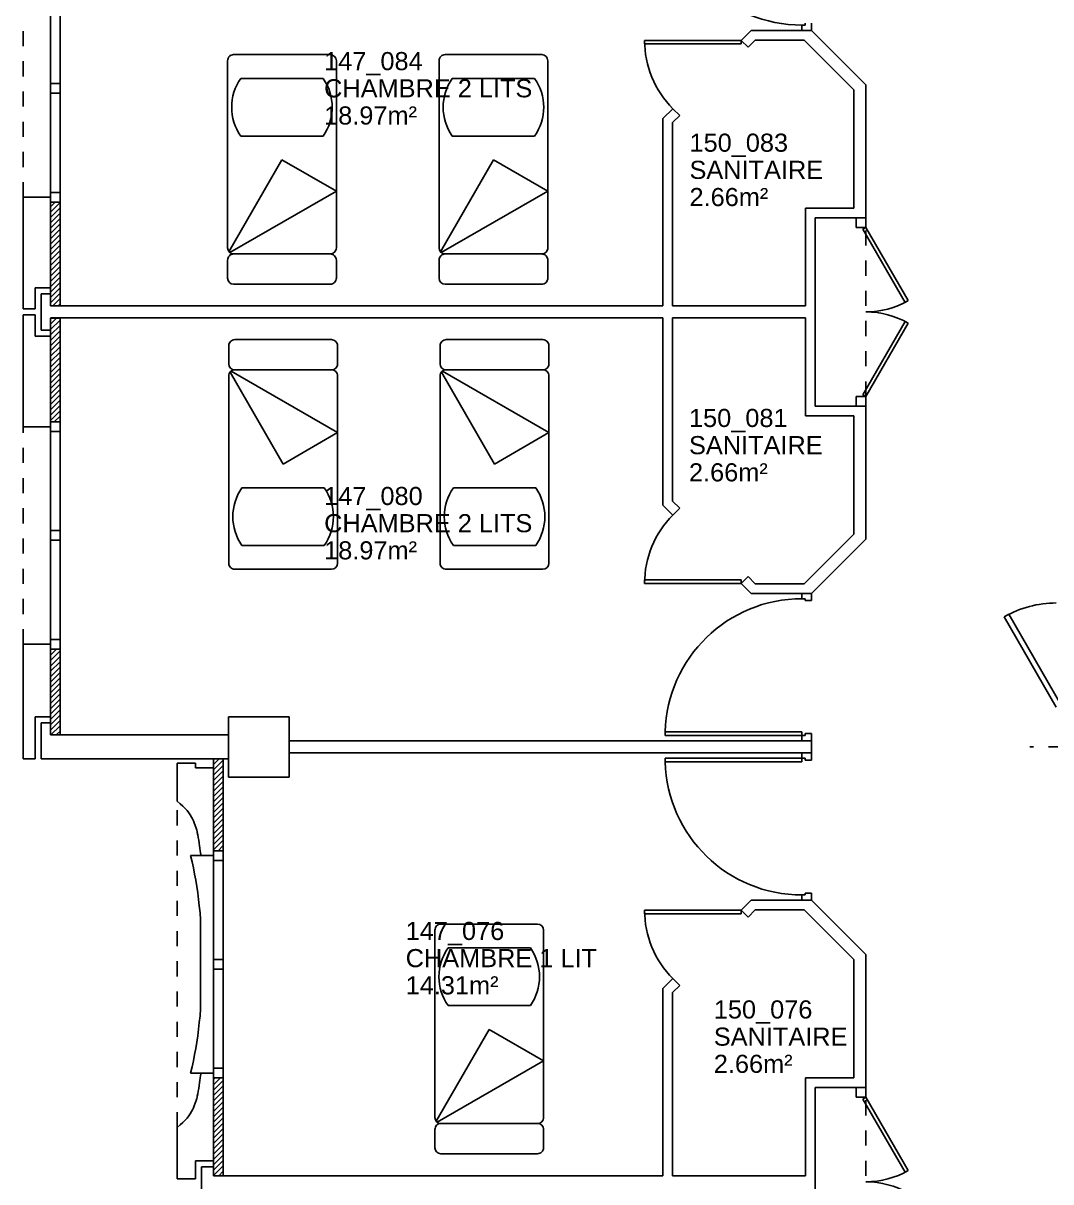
# Model space of a CAD drawing. Header units: millimetres. Extents: x -3.6 to 68.3, y -13.9 to 59.5.
# Drawn here: x -1.27 to 7.23, y 18.1 to 27.69 of the extents above; entities that cross this region are included whole.
import ezdxf

# ---------------------------------------------------------------- set-up
doc = ezdxf.new("R2010")
doc.units = ezdxf.units.MM
doc.linetypes.add('CACHÉ', pattern=[0.25, 0.125, -0.125])
doc.linetypes.add('POINTILLÉS', pattern=[0.1, 0.05, -0.05])
for name, color, linetype in [('002 poteaux', 7, 'Continuous'), ('003 murs porteurs', 7, 'Continuous'), ('003 porte', 7, 'Continuous'), ('004 cloisons', 7, 'Continuous'), ('004 isolation', 8, 'Continuous'), ('005 Portes', 7, 'Continuous'), ('007 Fenêtre', 7, 'Continuous'), ('400 Lits', 8, 'Continuous'), ('A_Etiqu_Local', 7, 'Continuous')]:
    doc.layers.add(name, color=color, linetype=linetype)
doc.styles.add('Attribut', font='arial.ttf')

# ---------------------------------------------------------------- blocks, each defined once
blk = doc.blocks.new('A_Etiqu_Local')
at = {"style": 'Attribut', "flags": 1}
for tag, p in [('CODE_HOPITAL', (-0.4463, 1.632)), ('CODE_SITE', (-0.4463, 1.407)), ('CODE_BATIMENT', (-0.4463, 1.182)), ('CODE_SECTEUR', (-0.4463, 0.957)), ('CODE_ETAGE', (-0.4463, 0.732)), ('NOM_NORMALISE', (-0.4463, -0.843)), ('SECTEUR_ACTIVITE', (-0.4463, -1.068)), ('SOUS_SECTEUR_ACTIVITE', (-0.4463, -1.293)), ('VOLUME', (-0.4463, -1.518)), ('SERVICE', (-0.4463, -1.743)), ('CODE_UG', (-0.4463, -1.968)), ('CODE_UA', (-0.4463, -2.193)), ('CODE_POLE', (-0.4463, -2.418)), ('OCCUPANT_EXTERNE', (-0.4463, -2.643)), ('DISPONIBILITE', (-0.4463, -2.868)), ('ACCES_HANDICAPES', (-0.4463, -3.093)), ('NATURE_SOL', (-0.4463, -3.318)), ('RISQUE_LABORATOIRE', (-0.4463, -3.543)), ('AMIANTE', (-0.4463, -3.768))]:
    blk.add_attdef(tag, p, '', height=0.15, dxfattribs=at)
at = {"layer": 'A_Etiqu_Local', "style": 'Attribut'}
for tag, p in [('CODE_PIECE', (-0.4463, 0.282)), ('NOM_USAGE', (-0.4463, 0.057)), ('SURFACE', (-0.4463, -0.168))]:
    blk.add_attdef(tag, p, '', height=0.15, dxfattribs=at)

msp = doc.modelspace()

# ---------------------------------------------------------------- linework, layer by layer
at = {"layer": '002 poteaux', "color": 8, "linetype": 'Continuous'}
for p, q in [((0.425, 21.4497), (0.425, 21.9497)), ((0.925, 21.9497), (0.425, 21.9497)), ((0.925, 21.9497), (0.925, 21.4497)), ((0.425, 21.4497), (0.925, 21.4497))]:
    msp.add_line(p, q, dxfattribs=at)
at = {"layer": '003 murs porteurs', "color": 8, "linetype": 'CACHÉ'}
for p, q in [((-1.275, 26.2494), (-1.275, 28.0497)), ((-1.275, 22.5495), (-1.275, 24.3497)), ((0, 18.55), (0, 21.25))]:
    msp.add_line(p, q, dxfattribs=at)
at = {"layer": '003 murs porteurs', "color": 8, "linetype": 'Continuous'}
for p, q in [((-1.125, 25.1495), (-1.125, 25.4495)), ((-1.125, 25.4495), (-1.05, 25.4495)), ((-1.05, 25.4495), (-1.05, 25.3493)), ((-1.125, 25.2495), (-1.125, 25.3495)), ((-1.05, 25.2496), (-1.05, 25.1495)), ((-1.05, 25.1495), (-1.125, 25.1495)), ((-1.125, 21.7996), (-1.125, 21.8996)), ((-1.05, 21.8996), (-1.125, 21.8996)), ((-1.05, 21.7996), (-1.05, 21.8996)), ((-1.125, 21.5996), (-1.125, 21.7996)), ((0.425, 21.7996), (-1.05, 21.7996)), ((0.425, 21.5996), (-1.125, 21.5996)), ((0.3, 18.2248), (0.2, 18.2248)), ((0.2, 17.9752), (0.2, 18.2248)), ((0.3, 18.1502), (0.3, 18.2248))]:
    msp.add_line(p, q, dxfattribs=at)
at = {"layer": '003 murs porteurs', "color": 8, "linetype": 'POINTILLÉS'}
for p, q in [((-1.125, 21.8996), (-1.125, 21.5996)), ((-1.05, 21.8996), (-1.125, 21.8996)), ((-1.05, 21.7996), (-1.05, 21.8996)), ((-1.05, 21.7995), (-1.05, 21.8995))]:
    msp.add_line(p, q, dxfattribs=at)
at = {"layer": '003 porte', "color": 8, "linetype": 'Continuous'}
for p, q in [((5.1701, 27.6739), (5.1978, 27.6739)), ((5.1701, 27.63), (5.1701, 27.6739)), ((5.2501, 27.63), (5.1701, 27.63)), ((5.1978, 27.6739), (5.1978, 27.6899)), ((5.2501, 27.63), (5.2501, 27.6899)), ((3.8679, 27.5178), (3.8679, 27.5478)), ((3.8679, 27.5478), (4.6679, 27.5478)), ((4.6679, 27.5478), (4.6679, 27.5178)), ((4.6679, 27.5178), (3.8679, 27.5178)), ((5.7001, 26.0799), (5.6201, 26.0799)), ((5.6201, 26.0799), (5.6201, 25.9999)), ((5.6201, 25.9999), (5.7001, 25.9999)), ((5.7001, 25.9999), (5.7001, 26.0799)), ((5.7001, 24.5999), (5.6201, 24.5999)), ((5.6201, 24.5999), (5.6201, 24.5199)), ((5.7001, 24.5199), (5.7001, 24.5999)), ((5.6201, 24.5199), (5.7001, 24.5199)), ((4.6679, 23.0821), (3.8679, 23.0821)), ((3.8679, 23.0821), (3.8679, 23.0521)), ((3.8679, 23.0521), (4.6679, 23.0521)), ((4.6679, 23.0521), (4.6679, 23.0821)), ((5.2501, 22.9699), (5.1701, 22.9699)), ((5.1701, 22.9699), (5.1701, 22.9261)), ((5.1701, 22.9261), (5.1978, 22.9261)), ((5.1978, 22.9261), (5.1978, 22.9101)), ((5.2501, 22.9699), (5.2501, 22.9101)), ((5.1978, 22.9101), (5.2501, 22.9101)), ((6.8443, 22.7756), (6.8816, 22.7971)), ((7.275, 22.0296), (6.8443, 22.7756)), ((6.8816, 22.7971), (7.3123, 22.0511)), ((5.1701, 21.8241), (4.0385, 21.8241)), ((4.0385, 21.8241), (4.0385, 21.7941)), ((5.1701, 21.7941), (4.0385, 21.7941)), ((5.1701, 21.8241), (5.1701, 21.7941)), ((5.1701, 21.7941), (5.1978, 21.7941)), ((5.1701, 21.7502), (5.1701, 21.7941)), ((5.1978, 21.8101), (5.2501, 21.8101)), ((5.1978, 21.7941), (5.1978, 21.8101)), ((5.2501, 21.7502), (5.2501, 21.8101)), ((5.2501, 21.7502), (5.1701, 21.7502)), ((5.1701, 21.6061), (4.0385, 21.6061)), ((4.0385, 21.5761), (4.0385, 21.6061)), ((5.2501, 21.65), (5.1701, 21.65)), ((5.1701, 21.65), (5.1701, 21.6061)), ((5.1701, 21.6061), (5.1978, 21.6061)), ((5.1701, 21.5761), (5.1701, 21.6061)), ((5.1978, 21.6061), (5.1978, 21.5901)), ((5.1978, 21.5901), (5.2501, 21.5901)), ((5.2501, 21.65), (5.2501, 21.5901)), ((5.1701, 21.5761), (4.0385, 21.5761)), ((5.1701, 20.4741), (5.1978, 20.4741)), ((5.1701, 20.4302), (5.1701, 20.4741)), ((5.2501, 20.4302), (5.1701, 20.4302)), ((5.1978, 20.4901), (5.2501, 20.4901)), ((5.1978, 20.4741), (5.1978, 20.4901)), ((5.2501, 20.4302), (5.2501, 20.4901)), ((3.8679, 20.3181), (3.8679, 20.3481)), ((3.8679, 20.3481), (4.6679, 20.3481)), ((4.6679, 20.3481), (4.6679, 20.3181)), ((4.6679, 20.3181), (3.8679, 20.3181)), ((5.7001, 18.8799), (5.6201, 18.8799)), ((5.6201, 18.8799), (5.6201, 18.7999)), ((5.6201, 18.7999), (5.7001, 18.7999)), ((5.7001, 18.7999), (5.7001, 18.8799))]:
    msp.add_line(p, q, dxfattribs=at)
at = {"layer": '003 porte', "color": 8, "linetype": 'CACHÉ'}
for p, q in [((5.7001, 24.5999), (5.7001, 25.9999)), ((8.3365, 21.6997), (7.0565, 21.6997)), ((5.7001, 17.3999), (5.7001, 18.7999))]:
    msp.add_line(p, q, dxfattribs=at)
at = {"layer": '003 porte', "color": 8, "linetype": 'Continuous'}
for centre, radius, start, end in [((5.1701, 28.8059), 1.132, 181.51862, 270), ((4.6679, 27.5478), 0.8, 179.99999, 225.00001), ((4.6679, 23.0521), 0.8, 134.99999, 179.99999), ((5.1701, 21.7941), 1.132, 90, 178.48138), ((7.275, 22.0296), 0.8614, 90, 120.00002), ((5.1701, 21.6061), 1.132, 181.51862, 270), ((4.6679, 20.3481), 0.8, 179.99999, 225.00001)]:
    msp.add_arc(centre, radius, start, end, dxfattribs=at)
at = {"layer": '004 cloisons', "color": 8, "linetype": 'Continuous'}
for p, q in [((-1.05, 28.0094), (-1.05, 26.2894)), ((-0.97, 26.2894), (-0.97, 28.0094)), ((4.7501, 27.63), (4.6679, 27.5478)), ((5.2501, 27.63), (4.7501, 27.63)), ((5.2501, 27.63), (5.7001, 27.18)), ((4.6679, 27.5478), (4.7245, 27.4913)), ((4.7832, 27.55), (4.7245, 27.4913)), ((5.1886, 27.55), (4.7832, 27.55)), ((5.1886, 27.55), (5.6001, 27.1386)), ((-0.97, 27.1894), (-1.05, 27.1894)), ((-1.05, 27.1894), (-1.05, 27.1094)), ((-0.97, 27.1094), (-0.97, 27.1894)), ((5.7001, 27.18), (5.7001, 26.0799)), ((-1.05, 27.1094), (-0.97, 27.1094)), ((5.6001, 27.1386), (5.6001, 26.1599)), ((4.1022, 26.9821), (4.0201, 26.9)), ((4.1022, 26.9821), (4.1588, 26.9256)), ((4.0201, 26.9), (4.0201, 25.3499)), ((4.1588, 26.9256), (4.1001, 26.8669)), ((4.1001, 26.8669), (4.1001, 25.3499)), ((-0.97, 26.2894), (-1.05, 26.2894)), ((-1.05, 26.2894), (-1.05, 26.2094)), ((-0.97, 26.2094), (-0.97, 26.2894)), ((-1.275, 26.2494), (-1.05, 26.2494)), ((-1.275, 25.3245), (-1.275, 26.2494)), ((-1.05, 25.4995), (-1.05, 26.2494)), ((-1.05, 26.2094), (-0.97, 26.2094)), ((5.6001, 26.1599), (5.2005, 26.1599)), ((5.2005, 26.1599), (5.2005, 25.3499)), ((5.7001, 26.0799), (5.2805, 26.0799)), ((5.2805, 26.0799), (5.2805, 24.5199)), ((-1.175, 25.4995), (-1.05, 25.4995)), ((-1.175, 25.3245), (-1.175, 25.4995)), ((-1.275, 25.3245), (-1.175, 25.3245)), ((-1.05, 25.35), (4.0201, 25.35)), ((4.1001, 25.3499), (5.2005, 25.3499)), ((-1.275, 25.2745), (-1.275, 24.3497)), ((-1.275, 25.2745), (-1.175, 25.2745)), ((-1.175, 25.2745), (-1.175, 25.0995)), ((4.0201, 25.25), (-1.05, 25.25)), ((4.0201, 23.7), (4.0201, 25.25)), ((4.1001, 23.7331), (4.1001, 25.25)), ((4.1001, 25.2499), (5.2005, 25.2499)), ((5.2005, 25.2499), (5.2005, 24.4399)), ((-1.175, 25.0995), (-1.05, 25.0995)), ((-1.05, 25.0995), (-1.05, 24.3497)), ((5.7001, 24.5199), (5.2805, 24.5199)), ((5.7001, 24.5199), (5.7001, 23.4199)), ((-0.97, 24.3895), (-1.05, 24.3895)), ((-1.05, 24.3895), (-1.05, 24.3095)), ((-0.97, 24.3095), (-0.97, 24.3895)), ((5.6001, 24.4399), (5.2005, 24.4399)), ((5.6001, 24.4399), (5.6001, 23.4614)), ((-1.275, 24.3497), (-1.05, 24.3497)), ((-1.05, 24.3095), (-1.05, 22.5895)), ((-1.05, 24.3095), (-0.97, 24.3095)), ((-0.97, 22.5895), (-0.97, 24.3095)), ((4.1022, 23.6178), (4.0201, 23.7)), ((4.1588, 23.6744), (4.1001, 23.7331)), ((4.1022, 23.6178), (4.1588, 23.6744)), ((-0.97, 23.4895), (-1.05, 23.4895)), ((-1.05, 23.4895), (-1.05, 23.4095)), ((-1.05, 23.4095), (-0.97, 23.4095)), ((-0.97, 23.4095), (-0.97, 23.4895)), ((5.1886, 23.0499), (5.6001, 23.4614)), ((5.2501, 22.9699), (5.7001, 23.4199)), ((4.6679, 23.0521), (4.7245, 23.1087)), ((4.7501, 22.97), (4.6679, 23.0521)), ((4.7832, 23.05), (4.7245, 23.1087)), ((5.1886, 23.05), (4.7832, 23.05)), ((5.2501, 22.97), (4.7501, 22.97)), ((-1.275, 21.5996), (-1.275, 22.5495)), ((-1.275, 22.5495), (-1.05, 22.5495)), ((-0.97, 22.5895), (-1.05, 22.5895)), ((-1.05, 22.5895), (-1.05, 22.5095)), ((-1.05, 21.9496), (-1.05, 22.5495)), ((-0.97, 22.5095), (-0.97, 22.5895)), ((-1.05, 22.5095), (-0.97, 22.5095)), ((-1.175, 21.5996), (-1.175, 21.9496)), ((-1.175, 21.9496), (-1.05, 21.9496)), ((0.925, 21.75), (5.2501, 21.75)), ((5.2501, 21.75), (5.2501, 21.65)), ((-1.275, 21.5996), (-1.175, 21.5996)), ((5.2501, 21.65), (0.925, 21.65)), ((0.15, 21.566), (0, 21.566)), ((0, 21.566), (0, 21.25)), ((0.15, 21.5251), (0.15, 21.566)), ((0.15, 21.5251), (0.3, 21.5251)), ((0.3, 20.8), (0.3, 21.5251)), ((0, 21.25), (0.0249, 21.2296)), ((0.0249, 21.2296), (0.0466, 21.2099)), ((0.0466, 21.2099), (0.0655, 21.1907)), ((0.0655, 21.1907), (0.0819, 21.172)), ((0.0819, 21.172), (0.0959, 21.1539)), ((0.0959, 21.1539), (0.1079, 21.1364)), ((0.1079, 21.1364), (0.1182, 21.1194)), ((0.1182, 21.1194), (0.1269, 21.103)), ((0.1269, 21.103), (0.1344, 21.087)), ((0.1344, 21.087), (0.141, 21.0716)), ((0.141, 21.0716), (0.144, 21.0641)), ((0.144, 21.0641), (0.1469, 21.0567)), ((0.1469, 21.0567), (0.1496, 21.0492)), ((0.1496, 21.0492), (0.1522, 21.0417)), ((0.1522, 21.0417), (0.1546, 21.0341)), ((0.1546, 21.0341), (0.157, 21.0262)), ((0.157, 21.0262), (0.1593, 21.018)), ((0.1593, 21.018), (0.1615, 21.0095)), ((0.1615, 21.0095), (0.1636, 21.0006)), ((0.1636, 21.0006), (0.1658, 20.9913)), ((0.1658, 20.9913), (0.1699, 20.971)), ((0.1699, 20.971), (0.1738, 20.9492)), ((0.1738, 20.9492), (0.1776, 20.9266)), ((0.1776, 20.9266), (0.1812, 20.9037)), ((0.1812, 20.9037), (0.1846, 20.8814)), ((0.1846, 20.8814), (0.1877, 20.8601)), ((0.1877, 20.8601), (0.1905, 20.8407)), ((0.1905, 20.8407), (0.1931, 20.8238)), ((0.1931, 20.8238), (0.1953, 20.8099)), ((0.38, 20.84), (0.3, 20.84)), ((0.3, 20.84), (0.3, 20.76)), ((0.38, 20.76), (0.38, 20.84)), ((0.3, 20.8), (0.11, 20.8)), ((0.11, 20.8), (0.1225, 20.7488)), ((0.1225, 20.7488), (0.1338, 20.6978)), ((0.1953, 20.8099), (0.1972, 20.7999)), ((0.2, 20.8), (0.3, 20.8)), ((0.3, 19), (0.3, 20.8)), ((0.3, 20.76), (0.38, 20.76)), ((0.1338, 20.6978), (0.1442, 20.6467)), ((0.1442, 20.6467), (0.1535, 20.5954)), ((0.1535, 20.5954), (0.162, 20.5435)), ((0.162, 20.5435), (0.1697, 20.4909)), ((0.1697, 20.4909), (0.1766, 20.4374)), ((0.1766, 20.4374), (0.1828, 20.3828)), ((4.7501, 20.4302), (4.6679, 20.3481)), ((5.2501, 20.4302), (4.7501, 20.4302)), ((5.2501, 20.4302), (5.7001, 19.9802)), ((0.1828, 20.3828), (0.1884, 20.3269)), ((4.6679, 20.3481), (4.7245, 20.2915)), ((4.7832, 20.3502), (4.7245, 20.2915)), ((5.1886, 20.3502), (4.7832, 20.3502)), ((5.1886, 20.3502), (5.6001, 19.9388)), ((0.1884, 20.3269), (0.1934, 20.2694)), ((0.1934, 20.2694), (0.1934, 19.8)), ((5.7001, 19.9802), (5.7001, 18.8799)), ((5.6001, 19.9388), (5.6001, 18.9599)), ((0.1934, 19.5306), (0.1934, 19.8)), ((4.1022, 19.7824), (4.0201, 19.7002)), ((4.1022, 19.7824), (4.1588, 19.7258)), ((4.0201, 19.7002), (4.0201, 18.1499)), ((4.1588, 19.7258), (4.1001, 19.6671)), ((4.1001, 19.6671), (4.1001, 18.1499)), ((0.1828, 19.4172), (0.1884, 19.4731)), ((0.1884, 19.4731), (0.1934, 19.5306)), ((0.1766, 19.3625), (0.1828, 19.4172)), ((0.162, 19.2565), (0.1697, 19.3091)), ((0.1697, 19.3091), (0.1766, 19.3625)), ((0.1442, 19.1533), (0.1535, 19.2046)), ((0.1535, 19.2046), (0.162, 19.2565)), ((0.1225, 19.0511), (0.1338, 19.1022)), ((0.1338, 19.1022), (0.1442, 19.1533)), ((0.11, 19), (0.1225, 19.0511)), ((0.11, 19), (0.3, 19)), ((0.1931, 18.9762), (0.1953, 18.9901)), ((0.1953, 18.9901), (0.1972, 19.0001)), ((0.2, 19), (0.3, 19)), ((0.38, 19.04), (0.3, 19.04)), ((0.3, 19.04), (0.3, 18.96)), ((0.3, 19), (0.3, 18.2749)), ((0.38, 18.96), (0.38, 19.04)), ((0.1776, 18.8734), (0.1812, 18.8963)), ((0.1812, 18.8963), (0.1846, 18.9186)), ((0.1846, 18.9186), (0.1877, 18.9398)), ((0.1877, 18.9398), (0.1905, 18.9593)), ((0.1905, 18.9593), (0.1931, 18.9762)), ((0.3, 18.96), (0.38, 18.96)), ((5.2005, 18.9599), (5.2005, 18.1499)), ((5.6001, 18.9599), (5.2005, 18.9599)), ((0.1615, 18.7904), (0.1636, 18.7993)), ((0.1636, 18.7993), (0.1658, 18.8087)), ((0.1658, 18.8087), (0.1699, 18.829)), ((0.1699, 18.829), (0.1738, 18.8508)), ((0.1738, 18.8508), (0.1776, 18.8734)), ((5.2805, 18.8799), (5.2805, 17.3199)), ((5.7001, 18.8799), (5.2805, 18.8799)), ((0.1269, 18.697), (0.1344, 18.7129)), ((0.1344, 18.7129), (0.141, 18.7283)), ((0.141, 18.7283), (0.144, 18.7358)), ((0.144, 18.7358), (0.1469, 18.7433)), ((0.1469, 18.7433), (0.1496, 18.7507)), ((0.1496, 18.7507), (0.1522, 18.7583)), ((0.1522, 18.7583), (0.1546, 18.7659)), ((0.1546, 18.7659), (0.157, 18.7738)), ((0.157, 18.7738), (0.1593, 18.7819)), ((0.1593, 18.7819), (0.1615, 18.7904)), ((0.0466, 18.5901), (0.0655, 18.6093)), ((0.0655, 18.6093), (0.0819, 18.628)), ((0.0819, 18.628), (0.0959, 18.646)), ((0.0959, 18.646), (0.1079, 18.6636)), ((0.1079, 18.6636), (0.1182, 18.6806)), ((0.1182, 18.6806), (0.1269, 18.697)), ((0, 18.55), (0.0249, 18.5703)), ((0, 18.125), (0, 18.55)), ((0.0249, 18.5703), (0.0466, 18.5901)), ((0.15, 18.2749), (0.3, 18.2749)), ((0.15, 18.2749), (0.15, 18.125)), ((0.3001, 18.15), (4.0201, 18.15)), ((4.1001, 18.1499), (5.2005, 18.1499)), ((0.15, 18.125), (0, 18.125))]:
    msp.add_line(p, q, dxfattribs=at)
at = {"layer": '004 isolation', "color": 8, "linetype": 'Continuous'}
for p, q in [((-1.05, 26.2094), (-1.05, 25.3493)), ((-0.97, 26.2094), (-1.05, 26.2094)), ((-1.05, 26.2094), (-1.05, 25.3493)), ((-0.97, 26.2094), (-1.05, 26.2094)), ((-1.05, 26.2094), (-0.97, 26.2094)), ((-1.05, 25.3493), (-1.05, 26.2094)), ((-1.0102, 26.2094), (-1.0499, 26.1698)), ((-1.0499, 26.1255), (-0.9701, 26.2053)), ((-0.97, 25.3493), (-0.97, 26.2094)), ((-0.97, 25.3493), (-0.97, 26.2094)), ((-0.97, 26.2094), (-0.97, 25.3493)), ((-0.9701, 26.1611), (-1.0499, 26.0813)), ((-1.0499, 26.037), (-0.9701, 26.1169)), ((-0.9701, 26.0726), (-1.0499, 25.9928)), ((-1.0499, 25.9486), (-0.9701, 26.0284)), ((-0.9701, 25.9846), (-1.0499, 25.9048)), ((-1.0499, 25.8606), (-0.9701, 25.9404)), ((-0.9701, 25.8961), (-1.0499, 25.8163)), ((-1.0499, 25.7721), (-0.9701, 25.8519)), ((-0.9701, 25.8076), (-1.0499, 25.7278)), ((-1.0499, 25.6836), (-0.9701, 25.7634)), ((-0.9701, 25.7192), (-1.0499, 25.6394)), ((-1.0499, 25.5951), (-0.9701, 25.6749)), ((-0.9701, 25.6307), (-1.0499, 25.5509)), ((-1.0499, 25.5066), (-0.9701, 25.5864)), ((-0.9701, 25.5427), (-1.0499, 25.4629)), ((-1.0499, 25.4186), (-0.9701, 25.4984)), ((-0.9701, 25.4542), (-1.0499, 25.3744)), ((-1.05, 25.3493), (-0.97, 25.3493)), ((-1.05, 25.3493), (-0.97, 25.3493)), ((-0.97, 25.3493), (-1.05, 25.3493)), ((-1.0308, 25.3493), (-0.9701, 25.41)), ((-0.9701, 25.3657), (-0.9864, 25.3494)), ((-1.05, 24.3895), (-1.05, 25.2496)), ((-1.05, 25.2496), (-0.97, 25.2496)), ((-1.05, 24.3895), (-1.05, 25.2496)), ((-1.05, 25.2496), (-0.97, 25.2496)), ((-0.97, 25.2496), (-1.05, 25.2496)), ((-1.05, 25.2496), (-1.05, 24.3895)), ((-1.0499, 25.1974), (-0.9976, 25.2497)), ((-1.042, 25.2496), (-1.0499, 25.2416)), ((-0.9701, 25.2329), (-1.0499, 25.1531)), ((-0.97, 25.2496), (-0.97, 24.3895)), ((-0.97, 25.2496), (-0.97, 24.3895)), ((-0.97, 24.3895), (-0.97, 25.2496)), ((-1.0499, 25.1089), (-0.9701, 25.1887)), ((-0.9701, 25.1445), (-1.0499, 25.0647)), ((-1.0499, 25.0204), (-0.9701, 25.1002)), ((-0.9701, 25.0565), (-1.0499, 24.9766)), ((-1.0499, 24.9324), (-0.9701, 25.0122)), ((-0.9701, 24.968), (-1.0499, 24.8882)), ((-1.0499, 24.8439), (-0.9701, 24.9237)), ((-0.9701, 24.8795), (-1.0499, 24.7997)), ((-1.0499, 24.7554), (-0.9701, 24.8353)), ((-0.9701, 24.791), (-1.0499, 24.7112)), ((-1.0499, 24.667), (-0.9701, 24.7468)), ((-0.9701, 24.7025), (-1.0499, 24.6227)), ((-1.0499, 24.5785), (-0.9701, 24.6583)), ((-0.9701, 24.6145), (-1.0499, 24.5347)), ((-1.0499, 24.4905), (-0.9701, 24.5703)), ((-0.9701, 24.526), (-1.0499, 24.4462)), ((-1.0499, 24.402), (-0.9701, 24.4818)), ((-0.97, 24.3895), (-1.05, 24.3895)), ((-0.97, 24.3895), (-1.05, 24.3895)), ((-1.05, 24.3895), (-0.97, 24.3895)), ((-0.9701, 24.4376), (-1.0182, 24.3895)), ((-0.9738, 24.3896), (-0.9701, 24.3933)), ((-1.0423, 22.5095), (-1.05, 22.5018)), ((-1.05, 22.4577), (-0.9981, 22.5095)), ((-1.05, 21.7995), (-1.05, 22.5095)), ((-1.05, 22.5095), (-0.97, 22.5095)), ((-1.05, 21.7995), (-1.05, 22.5095)), ((-1.05, 22.5095), (-0.97, 22.5095)), ((-0.97, 22.5095), (-1.05, 22.5095)), ((-1.05, 22.5095), (-1.05, 21.7995)), ((-0.97, 22.4935), (-1.05, 22.4135)), ((-1.05, 22.3692), (-0.97, 22.4492)), ((-0.97, 22.5095), (-0.97, 21.7995)), ((-0.97, 22.5095), (-0.97, 21.7995)), ((-0.97, 21.7995), (-0.97, 22.5095)), ((-0.97, 22.405), (-1.05, 22.3251)), ((-1.05, 22.2809), (-0.97, 22.3609)), ((-0.97, 22.3167), (-1.05, 22.2367)), ((-1.05, 22.1925), (-0.97, 22.2724)), ((-0.97, 22.2282), (-1.05, 22.1483)), ((-1.05, 22.1041), (-0.97, 22.1841)), ((-0.97, 22.1399), (-1.05, 22.0599)), ((-1.05, 22.0157), (-0.97, 22.0956)), ((-0.97, 22.0515), (-1.05, 21.9715)), ((-1.05, 21.9273), (-0.97, 22.0073)), ((-0.97, 21.9631), (-1.05, 21.8832)), ((-1.05, 21.8389), (-0.97, 21.9189)), ((-0.97, 21.8747), (-1.0452, 21.7995)), ((-0.97, 21.7995), (-1.05, 21.7995)), ((-0.97, 21.7995), (-1.05, 21.7995)), ((-1.05, 21.7995), (-0.97, 21.7995)), ((-1.001, 21.7995), (-0.97, 21.8305)), ((0.2999, 21.5996), (0.3799, 21.5996)), ((0.2999, 20.84), (0.2999, 21.5996)), ((0.3017, 21.5996), (0.3, 21.598)), ((0.3, 21.5538), (0.3459, 21.5996)), ((0.3, 21.5996), (0.3, 20.84)), ((0.38, 21.5996), (0.3, 21.5996)), ((0.3, 21.5996), (0.3, 20.84)), ((0.38, 21.5996), (0.3, 21.5996)), ((0.38, 21.5896), (0.3, 21.5096)), ((0.3799, 21.5996), (0.3799, 20.84)), ((0.38, 20.84), (0.38, 21.5996)), ((0.38, 20.84), (0.38, 21.5996)), ((0.3, 21.4654), (0.38, 21.5454)), ((0.38, 21.5012), (0.3, 21.4212)), ((0.3, 21.377), (0.38, 21.457)), ((0.38, 21.4128), (0.3, 21.3328)), ((0.3, 21.2886), (0.38, 21.3686)), ((0.38, 21.3244), (0.3, 21.2444)), ((0.3, 21.2002), (0.38, 21.2802)), ((0.38, 21.236), (0.3, 21.156)), ((0.3, 21.1118), (0.38, 21.1918)), ((0.38, 21.1476), (0.3, 21.0676)), ((0.3, 21.0234), (0.38, 21.1034)), ((0.38, 21.0592), (0.3, 20.9793)), ((0.3, 20.935), (0.38, 21.015)), ((0.38, 20.9708), (0.3, 20.8909)), ((0.3, 20.8467), (0.38, 20.9267)), ((0.3799, 20.84), (0.2999, 20.84)), ((0.3, 20.84), (0.38, 20.84)), ((0.3, 20.84), (0.38, 20.84)), ((0.38, 20.8825), (0.3375, 20.84)), ((0.3, 18.96), (0.38, 18.96)), ((0.3, 18.15), (0.3, 18.96)), ((0.3137, 18.96), (0.3001, 18.9464)), ((0.3001, 18.9022), (0.3579, 18.96)), ((0.3001, 18.96), (0.3001, 18.15)), ((0.3801, 18.96), (0.3001, 18.96)), ((0.3001, 18.96), (0.3001, 18.15)), ((0.3801, 18.96), (0.3001, 18.96)), ((0.3801, 18.938), (0.3001, 18.858)), ((0.3001, 18.8138), (0.3801, 18.8938)), ((0.38, 18.96), (0.38, 18.15)), ((0.3801, 18.15), (0.3801, 18.96)), ((0.3801, 18.15), (0.3801, 18.96)), ((0.3801, 18.8496), (0.3001, 18.7696)), ((0.3001, 18.7254), (0.3801, 18.8054)), ((0.3801, 18.7612), (0.3001, 18.6812)), ((0.3001, 18.637), (0.3801, 18.717)), ((0.3801, 18.6728), (0.3001, 18.5928)), ((0.3001, 18.5486), (0.3801, 18.6286)), ((0.3801, 18.5845), (0.3001, 18.5045)), ((0.3001, 18.4603), (0.3801, 18.5403)), ((0.3801, 18.4961), (0.3001, 18.4161)), ((0.3001, 18.3719), (0.3801, 18.4519)), ((0.3801, 18.4077), (0.3001, 18.3277)), ((0.3001, 18.2835), (0.3801, 18.3635)), ((0.3801, 18.3193), (0.3001, 18.2393)), ((0.3001, 18.1951), (0.3801, 18.2751)), ((0.3801, 18.2309), (0.3001, 18.1509)), ((0.38, 18.15), (0.3, 18.15)), ((0.3001, 18.15), (0.3801, 18.15)), ((0.3001, 18.15), (0.3801, 18.15)), ((0.3434, 18.15), (0.3801, 18.1867))]:
    msp.add_line(p, q, dxfattribs=at)
at = {"layer": '005 Portes', "color": 8, "linetype": 'Continuous'}
for p, q in [((5.7001, 25.9999), (5.6741, 25.9849)), ((6.0501, 25.3937), (5.7001, 25.9999)), ((5.6741, 25.9849), (6.0241, 25.3787)), ((6.0241, 25.3787), (6.0501, 25.3937)), ((5.6741, 24.6149), (6.0241, 25.2211)), ((6.0501, 25.2061), (5.7001, 24.5999)), ((6.0241, 25.2211), (6.0501, 25.2061)), ((5.7001, 24.5999), (5.6741, 24.6149)), ((5.7001, 18.7999), (5.6741, 18.7849)), ((6.0501, 18.1937), (5.7001, 18.7999)), ((5.6741, 18.7849), (6.0241, 18.1787)), ((6.0241, 18.1787), (6.0501, 18.1937))]:
    msp.add_line(p, q, dxfattribs=at)
for centre, start, end in [((5.7001, 25.9999), 270, 300), ((5.7001, 24.5999), 59.99999, 90), ((5.7001, 18.7999), 270, 300), ((5.7001, 17.3999), 59.99999, 90)]:
    msp.add_arc(centre, 0.7, start, end, dxfattribs=at)
at = {"layer": '007 Fenêtre', "color": 8, "linetype": 'Continuous'}
for p, q in [((0.3, 20.76), (0.3, 19.04)), ((0.38, 19.04), (0.38, 20.76)), ((0.38, 19.94), (0.3, 19.94)), ((0.3, 19.94), (0.3, 19.86)), ((0.3, 19.86), (0.38, 19.86)), ((0.38, 19.86), (0.38, 19.94))]:
    msp.add_line(p, q, dxfattribs=at)
at = {"layer": '400 Lits', "color": 8, "linetype": 'Continuous'}
for p, q in [((1.2667, 27.4295), (0.4667, 27.4296)), ((3.0167, 27.4295), (2.2167, 27.4296)), ((0.4167, 27.3795), (0.4167, 25.8293)), ((1.3167, 25.8293), (1.3167, 27.3795)), ((2.1667, 27.3795), (2.1667, 25.8293)), ((3.0667, 25.8293), (3.0667, 27.3795)), ((0.5259, 27.2328), (1.2075, 27.2328)), ((2.2759, 27.2328), (2.9575, 27.2328)), ((0.5259, 26.7557), (1.2075, 26.7557)), ((2.2759, 26.7557), (2.9575, 26.7557)), ((0.4276, 25.7984), (0.8667, 26.559)), ((0.8667, 26.559), (1.3167, 26.2992)), ((2.1776, 25.7984), (2.6167, 26.559)), ((2.6167, 26.559), (3.0667, 26.2992)), ((0.4356, 25.7904), (1.3167, 26.2992)), ((2.1856, 25.7904), (3.0667, 26.2992)), ((0.4167, 25.5796), (0.4167, 25.7295)), ((0.4667, 25.7796), (1.2667, 25.7796)), ((0.4667, 25.7796), (1.2667, 25.7796)), ((0.4667, 25.7795), (1.2667, 25.7796)), ((1.3167, 25.5796), (1.3167, 25.7295)), ((2.1667, 25.5796), (2.1667, 25.7295)), ((2.2167, 25.7796), (3.0167, 25.7796)), ((2.2167, 25.7796), (3.0167, 25.7796)), ((2.2167, 25.7795), (3.0167, 25.7796)), ((3.0667, 25.5796), (3.0667, 25.7295)), ((0.4667, 25.5296), (1.2667, 25.5296)), ((2.2167, 25.5296), (3.0167, 25.5296)), ((0.4762, 25.0703), (1.2762, 25.0703)), ((2.2262, 25.0703), (3.0262, 25.0703)), ((0.4262, 25.0203), (0.4262, 24.8703)), ((1.3262, 25.0203), (1.3262, 24.8703)), ((2.1762, 25.0203), (2.1762, 24.8703)), ((3.0762, 25.0203), (3.0762, 24.8703)), ((0.4262, 23.2203), (0.4262, 24.7706)), ((0.4371, 24.8015), (0.8762, 24.0409)), ((0.4451, 24.8094), (1.3262, 24.3007)), ((0.4762, 24.8203), (1.2762, 24.8203)), ((0.4762, 24.8203), (1.2762, 24.8203)), ((0.4762, 24.8203), (1.2762, 24.8203)), ((1.3262, 24.7706), (1.3262, 23.2203)), ((2.1762, 23.2203), (2.1762, 24.7706)), ((2.1871, 24.8015), (2.6262, 24.0409)), ((2.1951, 24.8094), (3.0762, 24.3007)), ((2.2262, 24.8203), (3.0262, 24.8203)), ((2.2262, 24.8203), (3.0262, 24.8203)), ((2.2262, 24.8203), (3.0262, 24.8203)), ((3.0762, 24.7706), (3.0762, 23.2203)), ((0.8762, 24.0409), (1.3262, 24.3007)), ((2.6262, 24.0409), (3.0762, 24.3007)), ((0.5354, 23.8442), (1.217, 23.8442)), ((2.2854, 23.8442), (2.967, 23.8442)), ((0.5354, 23.3671), (1.217, 23.3671)), ((2.2854, 23.3671), (2.967, 23.3671)), ((1.2762, 23.1703), (0.4762, 23.1703)), ((3.0262, 23.1703), (2.2262, 23.1703)), ((2.1323, 20.1824), (2.1323, 18.6321)), ((2.9823, 20.2324), (2.1823, 20.2324)), ((3.0323, 18.6321), (3.0323, 20.1824)), ((2.2415, 20.0356), (2.9231, 20.0356)), ((2.2415, 19.5585), (2.9231, 19.5585)), ((2.1432, 18.6012), (2.5823, 19.3618)), ((2.5823, 19.3618), (3.0323, 19.102)), ((2.1512, 18.5932), (3.0323, 19.102)), ((2.1323, 18.3824), (2.1323, 18.5324)), ((2.1823, 18.5824), (2.9823, 18.5824)), ((2.1823, 18.5824), (2.9823, 18.5824)), ((2.1823, 18.5824), (2.9823, 18.5824)), ((3.0323, 18.3824), (3.0323, 18.5324)), ((2.1823, 18.3324), (2.9823, 18.3324))]:
    msp.add_line(p, q, dxfattribs=at)
for centre, radius, start, end in [((0.4667, 27.3795), 0.05, 90.00168, 180.00176), ((1.2667, 27.3795), 0.05, 359.99948, 89.99937), ((2.2167, 27.3795), 0.05, 90.00168, 180.00176), ((3.0167, 27.3795), 0.05, 359.99948, 89.99937), ((0.8667, 26.9943), 0.416, 145.00777, 214.99254), ((0.8667, 26.9943), 0.416, 325.00791, 34.99193), ((2.6167, 26.9943), 0.416, 145.00777, 214.99254), ((2.6167, 26.9943), 0.416, 325.00791, 34.99193), ((0.4667, 25.8296), 0.05, 179.99948, 269.99937), ((1.2667, 25.8296), 0.05, 270.00168, 0.00176), ((2.2167, 25.8296), 0.05, 179.99948, 269.99937), ((3.0167, 25.8296), 0.05, 270.00168, 0.00176), ((0.4667, 25.7295), 0.05, 90.00053, 180.00062), ((1.2667, 25.7295), 0.05, 359.99824, 89.99832), ((2.2167, 25.7295), 0.05, 90.00053, 180.00062), ((3.0167, 25.7295), 0.05, 359.99824, 89.99832), ((0.4667, 25.5796), 0.05, 179.99948, 269.99937), ((1.2667, 25.5796), 0.05, 270.00168, 0.00176), ((2.2167, 25.5796), 0.05, 179.99948, 269.99937), ((3.0167, 25.5796), 0.05, 270.00168, 0.00176), ((0.4762, 25.0203), 0.05, 90.00053, 180.00062), ((1.2762, 25.0203), 0.05, 359.99824, 89.99832), ((2.2262, 25.0203), 0.05, 90.00053, 180.00062), ((3.0262, 25.0203), 0.05, 359.99824, 89.99832), ((0.4762, 24.8703), 0.05, 179.99948, 269.99937), ((1.2762, 24.8703), 0.05, 270.00168, 0.00176), ((2.2262, 24.8703), 0.05, 179.99948, 269.99937), ((3.0262, 24.8703), 0.05, 270.00168, 0.00176), ((0.4762, 24.7703), 0.05, 90.00053, 180.00062), ((1.2762, 24.7703), 0.05, 359.99824, 89.99832), ((2.2262, 24.7703), 0.05, 90.00053, 180.00062), ((3.0262, 24.7703), 0.05, 359.99824, 89.99832), ((0.8762, 23.6056), 0.416, 145.00777, 214.99254), ((0.8762, 23.6056), 0.416, 325.00791, 34.99193), ((2.6262, 23.6056), 0.416, 145.00777, 214.99254), ((2.6262, 23.6056), 0.416, 325.00791, 34.99193), ((0.4762, 23.2203), 0.05, 179.99824, 269.99832), ((1.2762, 23.2203), 0.05, 270.00063, 0.00052), ((2.2262, 23.2203), 0.05, 179.99824, 269.99832), ((3.0262, 23.2203), 0.05, 270.00063, 0.00052), ((2.1823, 20.1824), 0.05, 90.00168, 180.00176), ((2.9823, 20.1824), 0.05, 359.99948, 89.99937), ((2.5823, 19.7971), 0.416, 145.00777, 214.99254), ((2.5823, 19.7971), 0.416, 325.00791, 34.99193), ((2.1823, 18.6324), 0.05, 179.99948, 269.99937), ((2.9823, 18.6324), 0.05, 270.00168, 0.00176), ((2.1823, 18.5324), 0.05, 90.00053, 180.00062), ((2.9823, 18.5324), 0.05, 359.99824, 89.99832), ((2.1823, 18.3824), 0.05, 179.99948, 269.99937), ((2.9823, 18.3824), 0.05, 270.00168, 0.00176)]:
    msp.add_arc(centre, radius, start, end, dxfattribs=at)

# ---------------------------------------------------------------- block references
at = {"layer": 'A_Etiqu_Local', "color": 8}
ref = msp.add_blockref('A_Etiqu_Local', (1.6618, 27.019), dxfattribs=at)
ref.add_attrib('CODE_PIECE', '147_084', (1.2155, 27.3009), dxfattribs={"height": 0.15, "style": 'Attribut'})
ref.add_attrib('NOM_USAGE', 'CHAMBRE 2 LITS', (1.2155, 27.0759), dxfattribs={"height": 0.15, "style": 'Attribut'})
ref.add_attrib('SURFACE', '18.97m²', (1.2155, 26.8509), dxfattribs={"height": 0.15, "style": 'Attribut'})
ref = msp.add_blockref('A_Etiqu_Local', (4.6858, 26.3438), dxfattribs=at)
ref.add_attrib('CODE_PIECE', '150_083', (4.2395, 26.6258), dxfattribs={"height": 0.15, "style": 'Attribut'})
ref.add_attrib('NOM_USAGE', 'SANITAIRE', (4.2395, 26.4008), dxfattribs={"height": 0.15, "style": 'Attribut'})
ref.add_attrib('SURFACE', '2.66m²', (4.2395, 26.1758), dxfattribs={"height": 0.15, "style": 'Attribut'})
ref = msp.add_blockref('A_Etiqu_Local', (4.6816, 24.0653), dxfattribs=at)
ref.add_attrib('CODE_PIECE', '150_081', (4.2353, 24.3473), dxfattribs={"height": 0.15, "style": 'Attribut'})
ref.add_attrib('NOM_USAGE', 'SANITAIRE', (4.2353, 24.1223), dxfattribs={"height": 0.15, "style": 'Attribut'})
ref.add_attrib('SURFACE', '2.66m²', (4.2353, 23.8973), dxfattribs={"height": 0.15, "style": 'Attribut'})
ref = msp.add_blockref('A_Etiqu_Local', (1.662, 23.4194), dxfattribs=at)
ref.add_attrib('CODE_PIECE', '147_080', (1.2157, 23.7014), dxfattribs={"height": 0.15, "style": 'Attribut'})
ref.add_attrib('NOM_USAGE', 'CHAMBRE 2 LITS', (1.2157, 23.4764), dxfattribs={"height": 0.15, "style": 'Attribut'})
ref.add_attrib('SURFACE', '18.97m²', (1.2157, 23.2514), dxfattribs={"height": 0.15, "style": 'Attribut'})
ref = msp.add_blockref('A_Etiqu_Local', (2.337, 19.8194), dxfattribs=at)
ref.add_attrib('CODE_PIECE', '147_076', (1.8906, 20.1014), dxfattribs={"height": 0.15, "style": 'Attribut'})
ref.add_attrib('NOM_USAGE', 'CHAMBRE 1 LIT', (1.8906, 19.8764), dxfattribs={"height": 0.15, "style": 'Attribut'})
ref.add_attrib('SURFACE', '14.31m²', (1.8906, 19.6514), dxfattribs={"height": 0.15, "style": 'Attribut'})
ref = msp.add_blockref('A_Etiqu_Local', (4.8871, 19.1695), dxfattribs=at)
ref.add_attrib('CODE_PIECE', '150_076', (4.4407, 19.4515), dxfattribs={"height": 0.15, "style": 'Attribut'})
ref.add_attrib('NOM_USAGE', 'SANITAIRE', (4.4407, 19.2265), dxfattribs={"height": 0.15, "style": 'Attribut'})
ref.add_attrib('SURFACE', '2.66m²', (4.4407, 19.0015), dxfattribs={"height": 0.15, "style": 'Attribut'})

doc.saveas('drawing.dxf')
